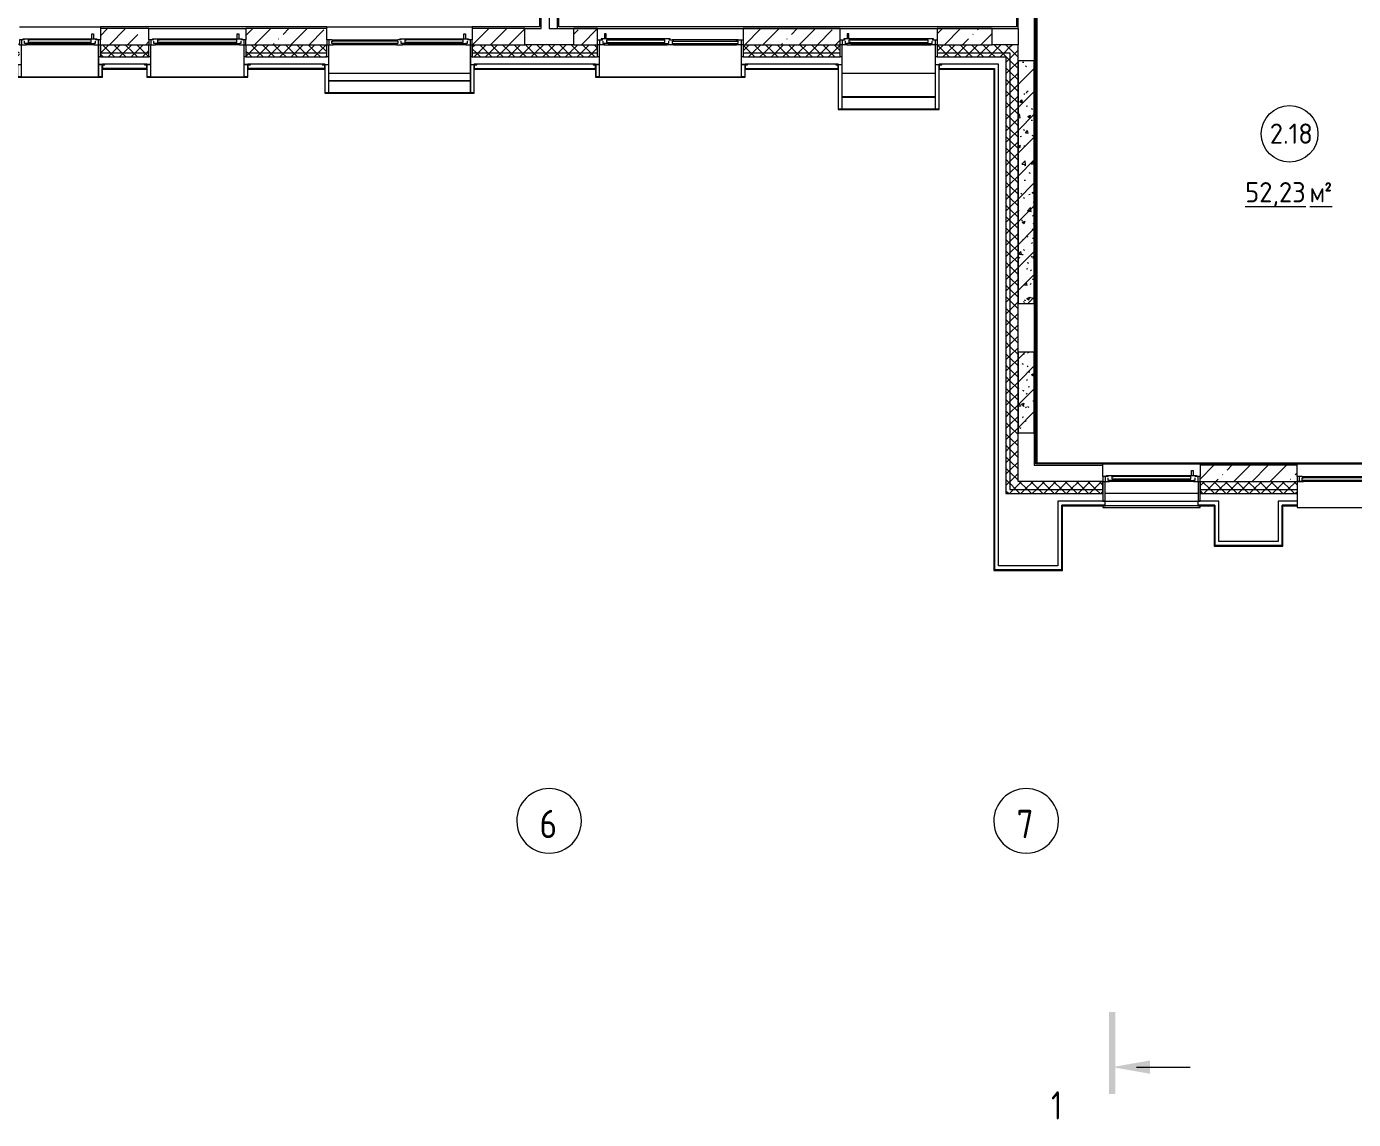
# Model space of a CAD drawing. Header units: millimetres. Extents: x -584918 to 2941280, y 3000189 to 4229862.
# Drawn here: x -441919 to -425508, y 3833221 to 3846735 of the extents above; entities that cross this region are included whole.
import ezdxf

# ---------------------------------------------------------------- set-up
doc = ezdxf.new("R2010")
doc.units = ezdxf.units.MM
for name, color, linetype, lineweight in [('_ Окна', 7, 'Continuous', 0), ('Марки помещений', 7, 'Continuous', 0), ('Обобщенные модели', 7, 'Continuous', 0), ('Ограждение', 7, 'Continuous', 0), ('Окна', 7, 'Continuous', 0), ('Оси', 7, 'Continuous', 0), ('Перекрытие', 7, 'Continuous', 0), ('Разрезы', 7, 'Continuous', 0), ('Стены', 7, 'Continuous', 0), ('Стены внутренние', 7, 'Continuous', 0), ('Стены наружные', 7, 'Continuous', 0), ('Стены несущие', 7, 'Continuous', 0), ('Стены отделка', 7, 'Continuous', 0), ('Стены перегородки', 7, 'Continuous', 0), ('Стены разрез', 7, 'Continuous', 0), ('Стены штриховка', 7, 'Continuous', 0)]:
    doc.layers.add(name, color=color, linetype=linetype, lineweight=lineweight)
doc.styles.add('GOST Common', font='', dxfattribs={"width": 0.9, "height": 700})
doc.styles.add('GOST Common_2', font='', dxfattribs={"height": 500})
doc.styles.add('GOST Common_3', font='', dxfattribs={"width": 0.9, "height": 500})
doc.styles.add('GOST Common_4', font='', dxfattribs={"width": 0.8, "height": 700})
doc.styles.get('GOST Common').set_extended_font_data('GOST Common')
doc.styles.get('GOST Common_2').set_extended_font_data('GOST Common')
doc.styles.get('GOST Common_3').set_extended_font_data('GOST Common')
doc.styles.get('GOST Common_4').set_extended_font_data('GOST Common')
pattern_1 = [(45, (-445536.98, 3844560.27), (-141.4214, 141.4214), [])]
pattern_2 = [(50, (-445536.98, 3844560.27), (364.368, -31.8783), [38.1, -419.1]), (355, (-445536.98, 3844560.27), (-70.486, 382.113), [30.48, -335.28]), (100.451, (-445506.6, 3844557.6), (293.885, 350.233), [32.38, -356.18]), (46.184, (-445537, 3844661.87), (542.158, -84.086), [57.15, -628.65]), (96.636, (-445491.8, 3844654.86), (474.805, 494.855), [48.57, -534.27]), (351.184, (-445537, 3844661.87), (474.81, 494.85), [45.72, -502.92]), (21, (-445486.18, 3844636.47), (303.2285, -204.5305), [38.1, -419.1]), (326, (-445486.18, 3844636.47), (123.604, 368.376), [30.48, -335.28]), (71.451, (-445460.9, 3844619.42), (426.834, 163.843), [32.38, -356.18]), (37.5, (-445536.98, 3844560.27), (6.1766, 169.1102), [16.764, -314.452, 16.764, -323.596, -336.55]), (37.5, (-445536.98, 3844560.27), (6.1766, 169.1102), [-671.576, 16.764, -319.786]), (7.5, (-445536.98, 3844560.27), (133.6389, 200.3615), [16.764, -177.292, 16.764, -306.832, -128.27]), (7.5, (-445536.98, 3844560.27), (133.6389, 200.3615), [-517.652, 16.764, -111.506]), (327.5, (-445650.27, 3844560.27), (271.1818, -11.4584), [16.764, -110.236, 16.764, -379.476, -525.78]), (327.5, (-445650.27, 3844560.27), (271.1818, -11.4584), [-523.24, 16.764, -509.016]), (317.5, (-445701.07, 3844560.27), (296.2585, 50.853), [16.764, -148.336, 16.764, -246.38, -373.38]), (317.5, (-445701.07, 3844560.27), (296.2585, 50.853), [-428.244, 16.764, -356.616])]
pattern_3 = [(45, (-445536.98, 3844560.27), (-224.5064, 224.5064), []), (45, (-445312.48, 3844560.27), (-224.5064, 224.5064), [396.875, -79.375, 3.353, -76.022])]
pattern_4 = [(45, (-445536.98, 3844560.27), (-235.732, 235.732), []), (45, (-445379.83, 3844560.27), (-235.732, 235.732), [])]
pattern_5 = [(45, (-445536.98, 3844560.27), (-70.71068, 70.71068), []), (135, (-445536.98, 3844560.27), (-70.71068, -70.71068), [])]

# ---------------------------------------------------------------- blocks, each defined once
blk = doc.blocks.new('Окно_ПВХ_1Створка_1Фрамуга-верх - ОП_2100_h_х1150_1ст1фр_ желтый-7962715-АР Этаж 02')
at = {"layer": '_ Окна'}
for p, q in [((-519, 100), (-600, 100)), ((-600, 100), (-600, 40)), ((-600, 40), (-537, 40)), ((-575, 40), (-575, 100)), ((-555, 26), (-555, 40)), ((-470, 26), (-555, 26)), ((-537, 54), (-537, 86)), ((-537, 86), (-519, 86)), ((-519, 86), (-519, 100)), ((-470, 86), (-519, 86)), ((-488, 72), (-488, 40)), ((-470, 72), (-488, 72)), ((-488, 72), (488, 72)), ((-488, 40), (-470, 40)), ((-488, 40), (488, 40)), ((-470, 86), (-470, 72)), ((-470, 40), (-470, 26)), ((470, 86), (470, 72)), ((470, 86), (519, 86)), ((470, 72), (488, 72)), ((470, 40), (470, 26)), ((488, 40), (470, 40)), ((555, 26), (470, 26)), ((488, 72), (488, 40)), ((519, 100), (519, 86)), ((600, 100), (519, 100)), ((519, 86), (537, 86)), ((537, 86), (537, 54)), ((537, 40), (600, 40)), ((555, 40), (555, 26)), ((575, 40), (575, 100)), ((600, 40), (600, 100))]:
    blk.add_line(p, q, dxfattribs=at)
at = {"layer": 'Окна'}
for p, q in [((600, 420), (-600, 420)), ((-600, 420), (-600, 400)), ((600, 400), (600, 420)), ((-519, 100), (519, 100)), ((-514, -34), (-514, 26)), ((-494, 26), (-494, -34)), ((-470, 86), (470, 86)), ((470, 26), (-470, 26)), ((-494, -34), (-514, -34))]:
    blk.add_line(p, q, dxfattribs=at)
blk = doc.blocks.new('Окно_ПВХ_2Створки_1Фрамуга-верх - ОП_2100_h_х1750_2ст1фр_желтый-7962716-АР Этаж 02')
at = {"layer": '_ Окна'}
for p, q in [((-819, 100), (-900, 100)), ((-900, 100), (-900, 40)), ((-900, 40), (-837, 40)), ((-875, 40), (-875, 100)), ((-855, 26), (-855, 40)), ((-770, 26), (-855, 26)), ((-837, 54), (-837, 86)), ((-837, 86), (-819, 86)), ((-819, 86), (-819, 100)), ((-770, 86), (-819, 86)), ((-788, 72), (-788, 40)), ((-770, 72), (-788, 72)), ((-788, 72), (-69, 72)), ((-788, 40), (-770, 40)), ((-788, 40), (-69, 40)), ((-770, 86), (-770, 72)), ((-770, 40), (-770, 26)), ((-87, 86), (-87, 72)), ((-87, 86), (-38, 86)), ((-87, 72), (-69, 72)), ((-87, 40), (-87, 26)), ((-69, 40), (-87, 40)), ((-2, 26), (-87, 26)), ((-69, 72), (-69, 40)), ((38, 100), (-38, 100)), ((-38, 100), (-38, 86)), ((-38, 86), (-20, 86)), ((-20, 86), (-20, 54)), ((-20, 40), (20, 40)), ((-2, 40), (-2, 26)), ((20, 54), (20, 86)), ((20, 86), (38, 86)), ((20, 54), (837, 54)), ((20, 54), (38, 54)), ((38, 40), (20, 40)), ((38, 86), (38, 100)), ((38, 86), (819, 86)), ((38, 54), (38, 40)), ((819, 100), (819, 86)), ((900, 100), (819, 100)), ((819, 86), (837, 86)), ((819, 54), (819, 40)), ((837, 54), (819, 54)), ((837, 40), (819, 40)), ((837, 86), (837, 54)), ((837, 40), (900, 40)), ((875, 40), (875, 100)), ((900, 40), (900, 100))]:
    blk.add_line(p, q, dxfattribs=at)
at = {"layer": 'Окна'}
for p, q in [((900, 420), (-900, 420)), ((-900, 420), (-900, 100)), ((900, 100), (900, 420)), ((-900, 100), (900, 100)), ((-814, -34), (-814, 26)), ((-794, 26), (-794, -34)), ((-770, 86), (-87, 86)), ((-87, 26), (-770, 26)), ((819, 40), (38, 40)), ((-794, -34), (-814, -34))]:
    blk.add_line(p, q, dxfattribs=at)
blk = doc.blocks.new('Окно_ПВХ_2Створки_1Фрамуга-верх - ОП_2100_h_х1750_2ст1фр-7975842-АР Этаж 02')
at = {"layer": '_ Окна'}
for p, q in [((-819, 100), (-900, 100)), ((-900, 100), (-900, 40)), ((-900, 40), (-837, 40)), ((-875, 40), (-875, 100)), ((-855, 26), (-855, 40)), ((-770, 26), (-855, 26)), ((-837, 54), (-837, 86)), ((-837, 86), (-819, 86)), ((-819, 86), (-819, 100)), ((-770, 86), (-819, 86)), ((-788, 72), (-788, 40)), ((-770, 72), (-788, 72)), ((-788, 72), (-69, 72)), ((-788, 40), (-770, 40)), ((-788, 40), (-69, 40)), ((-770, 86), (-770, 72)), ((-770, 40), (-770, 26)), ((-87, 86), (-87, 72)), ((-87, 86), (-38, 86)), ((-87, 72), (-69, 72)), ((-87, 40), (-87, 26)), ((-69, 40), (-87, 40)), ((-2, 26), (-87, 26)), ((-69, 72), (-69, 40)), ((38, 100), (-38, 100)), ((-38, 100), (-38, 86)), ((-38, 86), (-20, 86)), ((-20, 86), (-20, 54)), ((-20, 40), (20, 40)), ((-2, 40), (-2, 26)), ((20, 54), (20, 86)), ((20, 86), (38, 86)), ((20, 54), (837, 54)), ((20, 54), (38, 54)), ((38, 40), (20, 40)), ((38, 86), (38, 100)), ((38, 86), (819, 86)), ((38, 54), (38, 40)), ((819, 100), (819, 86)), ((900, 100), (819, 100)), ((819, 86), (837, 86)), ((819, 54), (819, 40)), ((837, 54), (819, 54)), ((837, 40), (819, 40)), ((837, 86), (837, 54)), ((837, 40), (900, 40)), ((875, 40), (875, 100)), ((900, 40), (900, 100))]:
    blk.add_line(p, q, dxfattribs=at)
at = {"layer": 'Окна'}
for p, q in [((-819, 100), (-38, 100)), ((-814, -34), (-814, 26)), ((-794, 26), (-794, -34)), ((-770, 86), (-87, 86)), ((-87, 26), (-770, 26)), ((38, 100), (819, 100)), ((819, 40), (38, 40)), ((-794, -34), (-814, -34))]:
    blk.add_line(p, q, dxfattribs=at)
blk = doc.blocks.new('Окно_ПВХ_2Створки_1Фрамуга-верх - ОП_2100_h_х1750_2ст1фр-7975843-АР Этаж 02')
at = {"layer": '_ Окна'}
for p, q in [((-900, -40), (-837, -40)), ((-900, -100), (-900, -40)), ((-819, -100), (-900, -100)), ((-875, -40), (-875, -100)), ((-855, -26), (-855, -40)), ((-770, -26), (-855, -26)), ((-837, -54), (-837, -86)), ((-837, -86), (-819, -86)), ((-819, -86), (-819, -100)), ((-770, -86), (-819, -86)), ((-788, -40), (-770, -40)), ((-788, -72), (-788, -40)), ((-788, -40), (-69, -40)), ((-770, -72), (-788, -72)), ((-788, -72), (-69, -72)), ((-770, -40), (-770, -26)), ((-770, -86), (-770, -72)), ((-2, -26), (-87, -26)), ((-87, -40), (-87, -26)), ((-69, -40), (-87, -40)), ((-87, -72), (-69, -72)), ((-87, -86), (-87, -72)), ((-87, -86), (-38, -86)), ((-69, -72), (-69, -40)), ((-38, -86), (-20, -86)), ((-38, -100), (-38, -86)), ((38, -100), (-38, -100)), ((-20, -40), (20, -40)), ((-20, -86), (-20, -54)), ((-2, -40), (-2, -26)), ((38, -40), (20, -40)), ((20, -54), (20, -86)), ((20, -54), (837, -54)), ((20, -54), (38, -54)), ((20, -86), (38, -86)), ((38, -54), (38, -40)), ((38, -86), (38, -100)), ((38, -86), (819, -86)), ((837, -40), (819, -40)), ((819, -54), (819, -40)), ((837, -54), (819, -54)), ((819, -86), (837, -86)), ((819, -100), (819, -86)), ((900, -100), (819, -100)), ((837, -40), (900, -40)), ((837, -86), (837, -54)), ((875, -40), (875, -100)), ((900, -40), (900, -100))]:
    blk.add_line(p, q, dxfattribs=at)
at = {"layer": 'Окна'}
for p, q in [((-794, 34), (-814, 34)), ((-814, 34), (-814, -26)), ((-794, -26), (-794, 34)), ((-819, -100), (-38, -100)), ((-87, -26), (-770, -26)), ((-770, -86), (-87, -86)), ((819, -40), (38, -40)), ((38, -100), (819, -100))]:
    blk.add_line(p, q, dxfattribs=at)
blk = doc.blocks.new('Окно_ПВХ_1Створка_1Фрамуга-верх - ОП_2100_h_х1150_1ст1фр-7962693-АР Этаж 02')
at = {"layer": '_ Окна'}
for p, q in [((-600, -40), (-537, -40)), ((-600, -100), (-600, -40)), ((-519, -100), (-600, -100)), ((-575, -40), (-575, -100)), ((-555, -26), (-555, -40)), ((-470, -26), (-555, -26)), ((-537, -54), (-537, -86)), ((-537, -86), (-519, -86)), ((-519, -86), (-519, -100)), ((-470, -86), (-519, -86)), ((-488, -40), (-470, -40)), ((-488, -72), (-488, -40)), ((-488, -40), (488, -40)), ((-470, -72), (-488, -72)), ((-488, -72), (488, -72)), ((-470, -40), (-470, -26)), ((-470, -86), (-470, -72)), ((555, -26), (470, -26)), ((470, -40), (470, -26)), ((488, -40), (470, -40)), ((470, -72), (488, -72)), ((470, -86), (470, -72)), ((470, -86), (519, -86)), ((488, -72), (488, -40)), ((519, -86), (537, -86)), ((519, -100), (519, -86)), ((600, -100), (519, -100)), ((537, -40), (600, -40)), ((537, -86), (537, -54)), ((555, -40), (555, -26)), ((575, -40), (575, -100)), ((600, -40), (600, -100))]:
    blk.add_line(p, q, dxfattribs=at)
at = {"layer": 'Окна'}
for p, q in [((-494, 34), (-514, 34)), ((-514, 34), (-514, -26)), ((-494, -26), (-494, 34)), ((-519, -100), (519, -100)), ((470, -26), (-470, -26)), ((-470, -86), (470, -86))]:
    blk.add_line(p, q, dxfattribs=at)
blk = doc.blocks.new('Окно_ПВХ_1Створка_1Фрамуга-верх - ОП_2100_h_х950_1ст1фр-7962701-АР Этаж 02')
at = {"layer": '_ Окна'}
for p, q in [((-419, 100), (-500, 100)), ((-500, 100), (-500, 40)), ((-500, 40), (-437, 40)), ((-475, 40), (-475, 100)), ((-455, 26), (-455, 40)), ((-370, 26), (-455, 26)), ((-437, 54), (-437, 86)), ((-437, 86), (-419, 86)), ((-419, 86), (-419, 100)), ((-370, 86), (-419, 86)), ((-388, 72), (-388, 40)), ((-370, 72), (-388, 72)), ((-388, 72), (388, 72)), ((-388, 40), (-370, 40)), ((-388, 40), (388, 40)), ((-370, 86), (-370, 72)), ((-370, 40), (-370, 26)), ((370, 86), (370, 72)), ((370, 86), (419, 86)), ((370, 72), (388, 72)), ((370, 40), (370, 26)), ((388, 40), (370, 40)), ((455, 26), (370, 26)), ((388, 72), (388, 40)), ((419, 100), (419, 86)), ((500, 100), (419, 100)), ((419, 86), (437, 86)), ((437, 86), (437, 54)), ((437, 40), (500, 40)), ((455, 40), (455, 26)), ((475, 40), (475, 100)), ((500, 40), (500, 100))]:
    blk.add_line(p, q, dxfattribs=at)
at = {"layer": 'Окна'}
for p, q in [((-419, 100), (419, 100)), ((-414, -34), (-414, 26)), ((-394, 26), (-394, -34)), ((-370, 86), (370, 86)), ((370, 26), (-370, 26)), ((-394, -34), (-414, -34))]:
    blk.add_line(p, q, dxfattribs=at)
blk = doc.blocks.new('Откос с зашивкой _верх_низ_ - Откос-7944816-АР Этаж 02')
at = {"layer": 'Обобщенные модели'}
for p, q in [((-580, 300), (-580, -500)), ((-575, -500), (-575, 300)), ((575, 300), (575, -500)), ((580, -500), (580, 300)), ((-620, 55), (-655, 55)), ((-655, 55), (-655, 50)), ((-655, 50), (-625, 50)), ((-625, 50), (-625, -500)), ((-620, -495), (-620, 55)), ((-620, 55), (-580, 55)), ((580, 55), (620, 55)), ((655, 55), (620, 55)), ((620, 55), (620, -495)), ((625, -500), (625, 50)), ((625, 50), (655, 50)), ((655, 50), (655, 55)), ((-575, -50), (575, -50)), ((-625, -500), (-575, -500)), ((-575, -495), (-620, -495)), ((-580, -500), (-575, -500)), ((-575, -500), (-575, -495)), ((575, -495), (-575, -495)), ((-575, -500), (575, -500)), ((575, -500), (-575, -500)), ((620, -495), (575, -495)), ((575, -495), (575, -500)), ((575, -500), (580, -500)), ((575, -500), (625, -500))]:
    blk.add_line(p, q, dxfattribs=at)
blk = doc.blocks.new('Откос с зашивкой _верх_низ_ - Откос-7920943-АР Этаж 02')
at = {"layer": 'Обобщенные модели'}
for p, q in [((-880, 300), (-880, -100)), ((-875, -100), (-875, 300)), ((875, 300), (875, -100)), ((880, -100), (880, 300)), ((-920, 55), (-955, 55)), ((-955, 55), (-955, 50)), ((-955, 50), (-925, 50)), ((-925, 50), (-925, -100)), ((-920, -95), (-920, 55)), ((-920, 55), (-880, 55)), ((880, 55), (920, 55)), ((955, 55), (920, 55)), ((920, 55), (920, -95)), ((925, -100), (925, 50)), ((925, 50), (955, 50)), ((955, 50), (955, 55)), ((-925, -100), (-875, -100)), ((-875, -95), (-920, -95)), ((-880, -100), (-875, -100)), ((-875, -100), (-875, -95)), ((-875, -100), (875, -100)), ((875, -100), (-875, -100)), ((920, -95), (875, -95)), ((875, -95), (875, -100)), ((875, -100), (880, -100)), ((875, -100), (925, -100))]:
    blk.add_line(p, q, dxfattribs=at)
blk = doc.blocks.new('Откос с зашивкой _верх_низ_ - Откос-7944822-АР Этаж 02')
at = {"layer": 'Обобщенные модели'}
for p, q in [((-880, 300), (-880, -300)), ((-875, -300), (-875, 300)), ((875, 300), (875, -300)), ((880, -300), (880, 300)), ((-920, 55), (-955, 55)), ((-955, 55), (-955, 50)), ((-955, 50), (-925, 50)), ((-925, 50), (-925, -300)), ((-920, -295), (-920, 55)), ((-920, 55), (-880, 55)), ((880, 55), (920, 55)), ((955, 55), (920, 55)), ((920, 55), (920, -295)), ((925, -300), (925, 50)), ((925, 50), (955, 50)), ((955, 50), (955, 55)), ((-875, -50), (875, -50)), ((-925, -300), (-875, -300)), ((-875, -295), (-920, -295)), ((-880, -300), (-875, -300)), ((-875, -300), (-875, -295)), ((875, -295), (-875, -295)), ((-875, -300), (875, -300)), ((875, -300), (-875, -300)), ((920, -295), (875, -295)), ((875, -295), (875, -300)), ((875, -300), (880, -300)), ((875, -300), (925, -300))]:
    blk.add_line(p, q, dxfattribs=at)
blk = doc.blocks.new('Откос с зашивкой _верх_низ_ - Откос-7944809-АР Этаж 02')
at = {"layer": 'Обобщенные модели'}
for p, q in [((-480, 300), (-480, -100)), ((-475, -100), (-475, 300)), ((475, 300), (475, -100)), ((480, -100), (480, 300)), ((-520, 55), (-555, 55)), ((-555, 55), (-555, 50)), ((-555, 50), (-525, 50)), ((-525, 50), (-525, -100)), ((-520, -95), (-520, 55)), ((-520, 55), (-480, 55)), ((480, 55), (520, 55)), ((555, 55), (520, 55)), ((520, 55), (520, -95)), ((525, -100), (525, 50)), ((525, 50), (555, 50)), ((555, 50), (555, 55)), ((-525, -100), (-475, -100)), ((-475, -95), (-520, -95)), ((-480, -100), (-475, -100)), ((-475, -100), (-475, -95)), ((-475, -100), (475, -100)), ((475, -100), (-475, -100)), ((520, -95), (475, -95)), ((475, -95), (475, -100)), ((475, -100), (480, -100)), ((475, -100), (525, -100))]:
    blk.add_line(p, q, dxfattribs=at)
blk = doc.blocks.new('Стены 35 - Стены 10-7694705-АР Этаж 02')
at = {"layer": 'Стены разрез'}
for p, q in [((23856, -3451), (23856, -3693)), ((23881, -3693), (23881, -3451)), ((25031, -3451), (25031, -3693)), ((25056, -3693), (25056, -3451)), ((23856, -3693), (23881, -3693)), ((25031, -3693), (25056, -3693))]:
    blk.add_line(p, q, dxfattribs=at)
blk = doc.blocks.new('Откос с зашивкой _верх_низ_ - Откос-V93-АР Этаж 02')
at = {"layer": 'Обобщенные модели'}
for p, q in [((-580, 300), (-580, -100)), ((-575, -100), (-575, 300)), ((575, 300), (575, -100)), ((580, -100), (580, 300)), ((-620, 55), (-655, 55)), ((-655, 55), (-655, 50)), ((-655, 50), (-625, 50)), ((-625, 50), (-625, -100)), ((-620, -95), (-620, 55)), ((-620, 55), (-580, 55)), ((580, 55), (620, 55)), ((655, 55), (620, 55)), ((620, 55), (620, -95)), ((625, -100), (625, 50)), ((625, 50), (655, 50)), ((655, 50), (655, 55)), ((-625, -100), (-575, -100)), ((-575, -95), (-620, -95)), ((-580, -100), (-575, -100)), ((-575, -100), (-575, -95)), ((-575, -100), (575, -100)), ((575, -100), (-575, -100)), ((620, -95), (575, -95)), ((575, -95), (575, -100)), ((575, -100), (580, -100)), ((575, -100), (625, -100))]:
    blk.add_line(p, q, dxfattribs=at)
blk = doc.blocks.new('Окно_ПВХ_1Створка_1Фрамуга-верх - ОП_2100_h_х1150_1ст1фр-V86-АР Этаж 02')
at = {"layer": '_ Окна'}
for p, q in [((-519, 100), (-600, 100)), ((-600, 100), (-600, 40)), ((-600, 40), (-537, 40)), ((-575, 40), (-575, 100)), ((-555, 26), (-555, 40)), ((-470, 26), (-555, 26)), ((-537, 54), (-537, 86)), ((-537, 86), (-519, 86)), ((-519, 86), (-519, 100)), ((-470, 86), (-519, 86)), ((-488, 72), (-488, 40)), ((-470, 72), (-488, 72)), ((-488, 72), (488, 72)), ((-488, 40), (-470, 40)), ((-488, 40), (488, 40)), ((-470, 86), (-470, 72)), ((-470, 40), (-470, 26)), ((470, 86), (470, 72)), ((470, 86), (519, 86)), ((470, 72), (488, 72)), ((470, 40), (470, 26)), ((488, 40), (470, 40)), ((555, 26), (470, 26)), ((488, 72), (488, 40)), ((519, 100), (519, 86)), ((600, 100), (519, 100)), ((519, 86), (537, 86)), ((537, 86), (537, 54)), ((537, 40), (600, 40)), ((555, 40), (555, 26)), ((575, 40), (575, 100)), ((600, 40), (600, 100))]:
    blk.add_line(p, q, dxfattribs=at)
at = {"layer": 'Окна'}
for p, q in [((-519, 100), (519, 100)), ((-514, -34), (-514, 26)), ((-494, 26), (-494, -34)), ((-470, 86), (470, 86)), ((470, 26), (-470, 26)), ((-494, -34), (-514, -34))]:
    blk.add_line(p, q, dxfattribs=at)
blk = doc.blocks.new('Ограждение 28 - Ограждение 1-7950711-АР Этаж 02')
at = {"layer": 'Ограждение'}
for p, q in [((13706, 1309), (14856, 1309)), ((14856, 1299), (13706, 1299))]:
    blk.add_line(p, q, dxfattribs=at)
blk = doc.blocks.new('Ограждение 26 - Ограждение 1-7951586-АР Этаж 02')
at = {"layer": 'Ограждение'}
for p, q in [((7356, 1509), (9106, 1509)), ((9106, 1499), (7356, 1499))]:
    blk.add_line(p, q, dxfattribs=at)
blk = doc.blocks.new('Ось сетки - Круг_Ø8 мм-6577-АР Этаж 02')
at = {"layer": 'Оси'}
for start, end in [(360, 180), (180, 360)]:
    blk.add_arc((0, 0), 4, start, end, dxfattribs=at)
blk = doc.blocks.new('ASVP_Марка_Помещение_ДваЗначения - Номер Площадь-685795-АР Этаж 02')
at = {"layer": 'Марки помещений'}
blk.add_circle((0, 0), 3.5, dxfattribs=at)
blk = doc.blocks.new('Разрез - Номер вида сзади_3_5 мм-64069-АР Этаж 02')
at = {"layer": 'Разрезы'}
for points in [[(9.8, 0.4), (9.8, -0.39), (-0.33, -0.39), (-0.33, 0.4)], [(2.18, -4.67), (3, 0), (3.82, -4.67)]]:
    blk.add_hatch(color=256, dxfattribs=at).paths.add_polyline_path(points)
at = {"layer": 'Разрезы', "lineweight": 20}
blk.add_line((3, -3), (3, -9.66), dxfattribs=at)

msp = doc.modelspace()

# ---------------------------------------------------------------- hatches: boundary and pattern name
at = {"layer": 'Стены внутренние'}
h = msp.add_hatch(dxfattribs=at)
h.set_pattern_fill('FP_8', color=256, style=0, pattern_type=2)
h.set_pattern_definition(pattern_3)
h.paths.add_polyline_path([(-436060.399, 3846509.598), (-435756.082, 3846509.598), (-435756.082, 3846709.598), (-436406.082, 3846709.598), (-436406.082, 3846509.598)])
h.paths.add_polyline_path([(-438206.082, 3846509.598), (-438206.082, 3846709.598), (-439206.082, 3846709.598), (-439206.082, 3846509.598), (-438475.087, 3846509.598)])
h.paths.add_polyline_path([(-440406.082, 3846509.598), (-440406.082, 3846709.598), (-441006.082, 3846709.598), (-441006.082, 3846509.598), (-440889.776, 3846509.598)])
h.paths.add_polyline_path([(-442031.082, 3846509.598), (-442006.082, 3846509.598), (-442006.082, 3846709.598), (-442506.082, 3846709.598), (-442506.082, 3846509.598)])
h = msp.add_hatch(dxfattribs=at)
h.set_pattern_fill('FP_8', color=256, style=0, pattern_type=2)
h.set_pattern_definition(pattern_3)
h.paths.add_polyline_path([(-430656.082, 3846509.598), (-429977.082, 3846509.598), (-429977.082, 3846709.598), (-430656.082, 3846709.598), (-430656.082, 3846523.598)])
h.paths.add_polyline_path([(-434856.082, 3846509.598), (-434856.082, 3846709.598), (-435156.082, 3846709.598), (-435156.082, 3846509.598), (-434876.082, 3846509.598)])
h.paths.add_polyline_path([(-432196.898, 3846509.598), (-431856.082, 3846509.598), (-431856.082, 3846709.598), (-433056.082, 3846709.598), (-433056.082, 3846509.598)])
h = msp.add_hatch(dxfattribs=at)
h.set_pattern_fill('FP_8', color=256, style=0, pattern_type=2)
h.set_pattern_definition(pattern_3)
h.paths.add_polyline_path([(-427406.082, 3841109.598), (-426206.082, 3841109.598), (-426206.082, 3841309.598), (-427406.082, 3841309.598), (-427406.082, 3841123.598)])
at = {"layer": 'Стены наружные'}
h = msp.add_hatch(dxfattribs=at)
h.set_pattern_fill('FP_36', color=256, style=0, pattern_type=2)
h.set_pattern_definition(pattern_5)
h.paths.add_polyline_path([(-429806.082, 3846409.598), (-429756.082, 3846409.598), (-429756.082, 3846509.598), (-430656.082, 3846509.598), (-430656.082, 3846409.598), (-429977.082, 3846409.598)])
h.paths.add_polyline_path([(-432196.898, 3846409.598), (-431856.082, 3846409.598), (-431856.082, 3846509.598), (-433056.082, 3846509.598), (-433056.082, 3846409.598), (-433036.082, 3846409.598)])
h.paths.add_polyline_path([(-436060.399, 3846409.598), (-434856.082, 3846409.598), (-434856.082, 3846509.598), (-436406.082, 3846509.598), (-436406.082, 3846409.598), (-436381.082, 3846409.598)])
h.paths.add_polyline_path([(-438206.082, 3846409.598), (-438206.082, 3846509.598), (-439206.082, 3846509.598), (-439206.082, 3846409.598), (-438475.087, 3846409.598)])
h.paths.add_polyline_path([(-440889.776, 3846409.598), (-440406.082, 3846409.598), (-440406.082, 3846509.598), (-441006.082, 3846509.598), (-441006.082, 3846409.598)])
h.paths.add_polyline_path([(-442821.526, 3846409.598), (-442006.082, 3846409.598), (-442006.082, 3846509.598), (-443156.082, 3846509.598), (-443155.13, 3846409.598), (-443056.082, 3846409.598)])
h = msp.add_hatch(dxfattribs=at)
h.set_pattern_fill('FP_36', color=256, style=0, pattern_type=2)
h.set_pattern_definition(pattern_5)
h.paths.add_polyline_path([(-429656.082, 3841109.598), (-429656.082, 3846509.598), (-429756.082, 3846509.598), (-429756.082, 3841109.598)])
h = msp.add_hatch(dxfattribs=at)
h.set_pattern_fill('FP_36', color=256, style=0, pattern_type=2)
h.set_pattern_definition(pattern_5)
h.paths.add_polyline_path([(-429977.082, 3846359.598), (-429806.082, 3846359.598), (-429806.082, 3846409.598), (-430656.082, 3846409.598), (-430656.082, 3846359.598), (-430265.147, 3846359.598)])
h.paths.add_polyline_path([(-431881.082, 3846359.598), (-431856.082, 3846359.598), (-431856.082, 3846409.598), (-433056.082, 3846409.598), (-433056.082, 3846359.598), (-432196.898, 3846359.598)])
h.paths.add_polyline_path([(-434876.082, 3846359.598), (-434856.082, 3846359.598), (-434856.082, 3846409.598), (-436406.082, 3846409.598), (-436406.082, 3846359.598), (-435094.524, 3846359.598)])
h.paths.add_polyline_path([(-438206.082, 3846359.598), (-438206.082, 3846409.598), (-439206.082, 3846409.598), (-439206.082, 3846359.598), (-438475.087, 3846359.598)])
h.paths.add_polyline_path([(-440406.082, 3846359.598), (-440406.082, 3846409.598), (-441006.082, 3846409.598), (-441006.082, 3846359.598), (-440889.776, 3846359.598)])
h.paths.add_polyline_path([(-443056.082, 3846359.598), (-442006.082, 3846359.598), (-442006.082, 3846409.598), (-443206.082, 3846409.598), (-443206.082, 3846359.598), (-443154.654, 3846359.598)])
h = msp.add_hatch(dxfattribs=at)
h.set_pattern_fill('FP_36', color=256, style=0, pattern_type=2)
h.set_pattern_definition(pattern_5)
h.paths.add_polyline_path([(-429806.082, 3841009.598), (-429756.082, 3841009.598), (-429756.082, 3846409.598), (-429806.082, 3846409.598), (-429806.082, 3841011.772)])
h = msp.add_hatch(dxfattribs=at)
h.set_pattern_fill('FP_1', color=256, style=0, pattern_type=2)
h.set_pattern_definition(pattern_1)
h.paths.add_polyline_path([(-429456.082, 3843309.598), (-429456.082, 3846309.598), (-429656.082, 3846309.598), (-429656.082, 3843309.598), (-429583.782, 3843309.598)])
h = msp.add_hatch(dxfattribs=at)
h.set_pattern_fill('FP_2', color=256, style=0, pattern_type=2)
h.set_pattern_definition(pattern_2)
h.paths.add_polyline_path([(-429456.082, 3843309.598), (-429456.082, 3846309.598), (-429656.082, 3846309.598), (-429656.082, 3843309.598), (-429583.782, 3843309.598)])
h = msp.add_hatch(dxfattribs=at)
h.set_pattern_fill('FP_17', color=256, style=0, pattern_type=2)
h.set_pattern_definition(pattern_4)
h.paths.add_polyline_path([(-440981.082, 3846209.598), (-440431.082, 3846209.598), (-440431.082, 3846217.598), (-440981.082, 3846217.598)])
h = msp.add_hatch(dxfattribs=at)
h.set_pattern_fill('FP_17', color=256, style=0, pattern_type=2)
h.set_pattern_definition(pattern_4)
h.paths.add_polyline_path([(-438231.082, 3846209.598), (-438231.082, 3846217.598), (-439181.082, 3846217.598), (-439181.082, 3846209.598), (-438475.087, 3846209.598)])
h = msp.add_hatch(dxfattribs=at)
h.set_pattern_fill('FP_17', color=256, style=0, pattern_type=2)
h.set_pattern_definition(pattern_4)
h.paths.add_polyline_path([(-434881.082, 3846209.598), (-434881.082, 3846217.598), (-436381.082, 3846217.598), (-436381.082, 3846209.598), (-435094.524, 3846209.598)])
h = msp.add_hatch(dxfattribs=at)
h.set_pattern_fill('FP_17', color=256, style=0, pattern_type=2)
h.set_pattern_definition(pattern_4)
h.paths.add_polyline_path([(-431881.082, 3846209.598), (-431881.082, 3846217.598), (-433031.082, 3846217.598), (-433031.082, 3846209.598), (-432196.898, 3846209.598)])
h = msp.add_hatch(dxfattribs=at)
h.set_pattern_fill('FP_17', color=256, style=0, pattern_type=2)
h.set_pattern_definition(pattern_4)
h.paths.add_polyline_path([(-429956.082, 3846209.598), (-429956.082, 3846217.598), (-430631.082, 3846217.598), (-430631.082, 3846209.598), (-430265.147, 3846209.598)])
h = msp.add_hatch(dxfattribs=at)
h.set_pattern_fill('FP_1', color=256, style=0, pattern_type=2)
h.set_pattern_definition(pattern_1)
h.paths.add_polyline_path([(-429636.364, 3841709.598), (-429456.082, 3841709.598), (-429456.082, 3842709.598), (-429656.082, 3842709.598), (-429656.082, 3841709.598)])
h = msp.add_hatch(dxfattribs=at)
h.set_pattern_fill('FP_2', color=256, style=0, pattern_type=2)
h.set_pattern_definition(pattern_2)
h.paths.add_polyline_path([(-429636.364, 3841709.598), (-429456.082, 3841709.598), (-429456.082, 3842709.598), (-429656.082, 3842709.598), (-429656.082, 3841709.598)])
h = msp.add_hatch(dxfattribs=at)
h.set_pattern_fill('FP_36', color=256, style=0, pattern_type=2)
h.set_pattern_definition(pattern_5)
h.paths.add_polyline_path([(-416056.082, 3841009.598), (-416056.082, 3841109.598), (-417106.082, 3841109.598), (-417106.082, 3841009.598), (-416056.879, 3841009.598)])
h.paths.add_polyline_path([(-419906.082, 3841009.598), (-418906.082, 3841009.598), (-418906.082, 3841109.598), (-419906.082, 3841109.598)])
h.paths.add_polyline_path([(-421106.082, 3841009.598), (-421106.082, 3841109.598), (-421706.082, 3841109.598), (-421706.082, 3841009.598), (-421572.27, 3841009.598)])
h.paths.add_polyline_path([(-423986.958, 3841009.598), (-422706.082, 3841009.598), (-422706.082, 3841109.598), (-424406.082, 3841109.598), (-424406.082, 3841009.598)])
h.paths.add_polyline_path([(-427367.522, 3841009.598), (-426206.082, 3841009.598), (-426206.082, 3841109.598), (-427406.082, 3841109.598), (-427406.082, 3841009.598)])
h.paths.add_polyline_path([(-429306.082, 3841009.598), (-428606.082, 3841009.598), (-428606.082, 3841109.598), (-429756.082, 3841109.598), (-429755.13, 3841009.598), (-429654.195, 3841009.598)])
h = msp.add_hatch(dxfattribs=at)
h.set_pattern_fill('FP_36', color=256, style=0, pattern_type=2)
h.set_pattern_definition(pattern_5)
h.paths.add_polyline_path([(-415956.082, 3840959.598), (-415956.082, 3841009.598), (-417106.082, 3841009.598), (-417106.082, 3840959.598), (-415956.28, 3840959.598)])
h.paths.add_polyline_path([(-419640.519, 3840959.598), (-418906.082, 3840959.598), (-418906.082, 3841009.598), (-419906.082, 3841009.598), (-419906.082, 3840959.598)])
h.paths.add_polyline_path([(-421572.27, 3840959.598), (-421106.082, 3840959.598), (-421106.082, 3841009.598), (-421706.082, 3841009.598), (-421706.082, 3840959.598)])
h.paths.add_polyline_path([(-422706.082, 3840959.598), (-422706.082, 3841009.598), (-424406.082, 3841009.598), (-424406.082, 3840959.598), (-423504.02, 3840959.598)])
h.paths.add_polyline_path([(-426206.082, 3840959.598), (-426206.082, 3841009.598), (-427406.082, 3841009.598), (-427406.082, 3840959.598), (-427367.522, 3840959.598)])
h.paths.add_polyline_path([(-429299.272, 3840959.598), (-428606.082, 3840959.598), (-428606.082, 3841009.598), (-429806.082, 3841009.598), (-429806.082, 3840959.598), (-429306.082, 3840959.598)])

# ---------------------------------------------------------------- linework, layer by layer
at = {"layer": 'Перекрытие'}
for p, q in [((-435456.082, 3847109.598), (-435456.082, 3846709.598)), ((-435456.082, 3846709.598), (-435356.082, 3846709.598)), ((-429656.082, 3846709.598), (-429656.082, 3846509.598))]:
    msp.add_line(p, q, dxfattribs=at)
at = {"layer": 'Стены внутренние'}
for p, q in [((-429426.082, 3850079.598), (-429426.082, 3841339.598)), ((-442006.082, 3846729.598), (-441006.082, 3846729.598)), ((-438206.082, 3846729.598), (-436406.082, 3846729.598)), ((-429426.082, 3841339.598), (-423786.082, 3841339.598)), ((-428606.082, 3841329.598), (-427406.082, 3841329.598)), ((-428606.082, 3841169.598), (-428606.082, 3841309.598)), ((-426206.082, 3841329.598), (-424406.082, 3841329.598))]:
    msp.add_line(p, q, dxfattribs=at)
at = {"layer": 'Стены наружные'}
for p, q in [((-441006.082, 3846359.598), (-441026.082, 3846359.598)), ((-440386.082, 3846359.598), (-440406.082, 3846359.598)), ((-439206.082, 3846359.598), (-439226.082, 3846359.598)), ((-438186.082, 3846359.598), (-438206.082, 3846359.598)), ((-436406.082, 3846359.598), (-436426.082, 3846359.598)), ((-434836.082, 3846359.598), (-434856.082, 3846359.598)), ((-433056.082, 3846359.598), (-433076.082, 3846359.598)), ((-431836.082, 3846359.598), (-431856.082, 3846359.598)), ((-430656.082, 3846359.598), (-430676.082, 3846359.598)), ((-441026.082, 3846267.598), (-440981.082, 3846267.598)), ((-440431.082, 3846267.598), (-440386.082, 3846267.598)), ((-439226.082, 3846267.598), (-439181.082, 3846267.598)), ((-434881.082, 3846267.598), (-434836.082, 3846267.598)), ((-433076.082, 3846267.598), (-433031.082, 3846267.598)), ((-427431.082, 3840959.598), (-428581.082, 3840959.598)), ((-428581.082, 3840867.598), (-427431.082, 3840867.598)), ((-427431.082, 3840809.598), (-428581.082, 3840809.598))]:
    msp.add_line(p, q, dxfattribs=at)
at = {"layer": 'Стены несущие'}
for p, q in [((-441006.082, 3846709.598), (-441006.082, 3846569.598)), ((-440406.082, 3846709.598), (-441006.082, 3846709.598)), ((-440406.082, 3846569.598), (-440406.082, 3846709.598)), ((-439206.082, 3846709.598), (-439206.082, 3846569.598)), ((-438206.082, 3846709.598), (-439206.082, 3846709.598)), ((-438206.082, 3846569.598), (-438206.082, 3846709.598)), ((-436406.082, 3846709.598), (-436406.082, 3846569.598)), ((-435756.082, 3846709.598), (-436406.082, 3846709.598)), ((-435756.082, 3846509.598), (-435756.082, 3846709.598)), ((-434856.082, 3846709.598), (-435156.082, 3846709.598)), ((-435156.082, 3846709.598), (-435156.082, 3846509.598)), ((-434856.082, 3846569.598), (-434856.082, 3846709.598)), ((-431856.082, 3846709.598), (-433056.082, 3846709.598)), ((-433056.082, 3846709.598), (-433056.082, 3846569.598)), ((-431856.082, 3846569.598), (-431856.082, 3846709.598)), ((-429977.082, 3846709.598), (-430656.082, 3846709.598)), ((-430656.082, 3846709.598), (-430656.082, 3846569.598)), ((-429977.082, 3846509.598), (-429977.082, 3846709.598)), ((-441006.082, 3846509.598), (-440406.082, 3846509.598)), ((-439206.082, 3846509.598), (-438206.082, 3846509.598)), ((-436406.082, 3846509.598), (-435756.082, 3846509.598)), ((-435156.082, 3846509.598), (-434856.082, 3846509.598)), ((-433056.082, 3846509.598), (-431856.082, 3846509.598)), ((-430656.082, 3846509.598), (-429977.082, 3846509.598)), ((-429456.082, 3846309.598), (-429656.082, 3846309.598)), ((-429656.082, 3846309.598), (-429656.082, 3843309.598)), ((-429456.082, 3843309.598), (-429456.082, 3846309.598)), ((-429656.082, 3843309.598), (-429456.082, 3843309.598)), ((-429456.082, 3842709.598), (-429656.082, 3842709.598)), ((-429656.082, 3842709.598), (-429656.082, 3841709.598)), ((-429456.082, 3841709.598), (-429456.082, 3842709.598)), ((-429656.082, 3841709.598), (-429456.082, 3841709.598)), ((-427406.082, 3841309.598), (-427406.082, 3841169.598)), ((-426206.082, 3841309.598), (-427406.082, 3841309.598)), ((-426206.082, 3841169.598), (-426206.082, 3841309.598)), ((-427406.082, 3841109.598), (-426206.082, 3841109.598))]:
    msp.add_line(p, q, dxfattribs=at)
at = {"layer": 'Стены отделка'}
for p, q in [((-429676.082, 3855489.598), (-429676.082, 3846729.598)), ((-429656.082, 3846709.598), (-429656.082, 3855509.598)), ((-429456.082, 3850109.598), (-429456.082, 3841309.598)), ((-429436.082, 3841329.598), (-429436.082, 3850089.598)), ((-435576.082, 3847909.598), (-435576.082, 3846729.598)), ((-435336.082, 3846729.598), (-435336.082, 3847909.598)), ((-435556.082, 3846709.598), (-435556.082, 3847109.598)), ((-435356.082, 3847109.598), (-435356.082, 3846709.598)), ((-438206.082, 3846729.598), (-441006.082, 3846729.598)), ((-441006.082, 3846729.598), (-441006.082, 3846709.598)), ((-440406.082, 3846709.598), (-439206.082, 3846709.598)), ((-438206.082, 3846709.598), (-438206.082, 3846729.598)), ((-435576.082, 3846729.598), (-436406.082, 3846729.598)), ((-436406.082, 3846729.598), (-436406.082, 3846709.598)), ((-435756.082, 3846709.598), (-435556.082, 3846709.598)), ((-435356.082, 3846709.598), (-429656.082, 3846709.598)), ((-429676.082, 3846729.598), (-435336.082, 3846729.598)), ((-440431.082, 3846267.598), (-440981.082, 3846267.598)), ((-440981.082, 3846267.598), (-440981.082, 3846209.598)), ((-440981.082, 3846209.598), (-440431.082, 3846209.598)), ((-440431.082, 3846209.598), (-440431.082, 3846267.598)), ((-438231.082, 3846267.598), (-439181.082, 3846267.598)), ((-439181.082, 3846267.598), (-439181.082, 3846209.598)), ((-439181.082, 3846209.598), (-438231.082, 3846209.598)), ((-438231.082, 3846209.598), (-438231.082, 3846267.598)), ((-434881.082, 3846267.598), (-436381.082, 3846267.598)), ((-436381.082, 3846267.598), (-436381.082, 3846209.598)), ((-436381.082, 3846209.598), (-434881.082, 3846209.598)), ((-434881.082, 3846209.598), (-434881.082, 3846267.598)), ((-431881.082, 3846267.598), (-433031.082, 3846267.598)), ((-433031.082, 3846267.598), (-433031.082, 3846209.598)), ((-433031.082, 3846209.598), (-431881.082, 3846209.598)), ((-431881.082, 3846209.598), (-431881.082, 3846267.598)), ((-429898.082, 3846267.598), (-430631.082, 3846267.598)), ((-430631.082, 3846267.598), (-430631.082, 3846209.598)), ((-430631.082, 3846209.598), (-429956.082, 3846209.598)), ((-429956.082, 3846209.598), (-429956.082, 3840009.598)), ((-429898.082, 3840067.598), (-429898.082, 3846267.598)), ((-429456.082, 3841309.598), (-428606.082, 3841309.598)), ((-428606.082, 3841329.598), (-429436.082, 3841329.598)), ((-428606.082, 3841309.598), (-428606.082, 3841329.598)), ((-426206.082, 3841329.598), (-427406.082, 3841329.598)), ((-427406.082, 3841329.598), (-427406.082, 3841309.598)), ((-426206.082, 3841309.598), (-426206.082, 3841329.598)), ((-428581.082, 3840867.598), (-429164.082, 3840867.598)), ((-429164.082, 3840867.598), (-429164.082, 3840067.598)), ((-429106.082, 3840809.598), (-428581.082, 3840809.598)), ((-429106.082, 3840009.598), (-429106.082, 3840809.598)), ((-428581.082, 3840809.598), (-428581.082, 3840867.598)), ((-427173.082, 3840867.598), (-427431.082, 3840867.598)), ((-427431.082, 3840867.598), (-427431.082, 3840809.598)), ((-427431.082, 3840809.598), (-427231.082, 3840809.598)), ((-427231.082, 3840809.598), (-427231.082, 3840309.598)), ((-427173.082, 3840367.598), (-427173.082, 3840867.598)), ((-426439.082, 3840867.598), (-426439.082, 3840367.598)), ((-426206.082, 3840867.598), (-426439.082, 3840867.598)), ((-426381.082, 3840309.598), (-426381.082, 3840809.598)), ((-426381.082, 3840809.598), (-426206.082, 3840809.598)), ((-427231.082, 3840309.598), (-426381.082, 3840309.598)), ((-426439.082, 3840367.598), (-427173.082, 3840367.598)), ((-429164.082, 3840067.598), (-429898.082, 3840067.598)), ((-429956.082, 3840009.598), (-429106.082, 3840009.598))]:
    msp.add_line(p, q, dxfattribs=at)
at = {"layer": 'Стены перегородки'}
for p, q in [((-441006.082, 3846509.598), (-441006.082, 3846359.598)), ((-440406.082, 3846359.598), (-440406.082, 3846509.598)), ((-439206.082, 3846509.598), (-439206.082, 3846359.598)), ((-438206.082, 3846359.598), (-438206.082, 3846509.598)), ((-436406.082, 3846509.598), (-436406.082, 3846359.598)), ((-435156.082, 3846509.598), (-435756.082, 3846509.598)), ((-434856.082, 3846359.598), (-434856.082, 3846509.598)), ((-433056.082, 3846509.598), (-433056.082, 3846359.598)), ((-431856.082, 3846359.598), (-431856.082, 3846509.598)), ((-430656.082, 3846509.598), (-430656.082, 3846359.598)), ((-429656.082, 3846509.598), (-429977.082, 3846509.598)), ((-429656.082, 3841109.598), (-429656.082, 3846509.598)), ((-441006.082, 3846359.598), (-440406.082, 3846359.598)), ((-439206.082, 3846359.598), (-438206.082, 3846359.598)), ((-436406.082, 3846359.598), (-434856.082, 3846359.598)), ((-433056.082, 3846359.598), (-431856.082, 3846359.598)), ((-430656.082, 3846359.598), (-429806.082, 3846359.598)), ((-429806.082, 3846359.598), (-429806.082, 3840959.598)), ((-428606.082, 3841109.598), (-429656.082, 3841109.598)), ((-428606.082, 3840959.598), (-428606.082, 3841109.598)), ((-427406.082, 3841109.598), (-427406.082, 3840959.598)), ((-429806.082, 3840959.598), (-428606.082, 3840959.598)), ((-427406.082, 3840959.598), (-426206.082, 3840959.598))]:
    msp.add_line(p, q, dxfattribs=at)
at = {"layer": 'Стены штриховка'}
for p, q in [((-441006.082, 3846409.598), (-440406.082, 3846409.598)), ((-439206.082, 3846409.598), (-438206.082, 3846409.598)), ((-436406.082, 3846409.598), (-434856.082, 3846409.598)), ((-433056.082, 3846409.598), (-431856.082, 3846409.598)), ((-430656.082, 3846409.598), (-429756.082, 3846409.598)), ((-429756.082, 3846409.598), (-429756.082, 3841009.598)), ((-440431.082, 3846217.598), (-440981.082, 3846217.598)), ((-438231.082, 3846217.598), (-439181.082, 3846217.598)), ((-436381.082, 3846217.598), (-434881.082, 3846217.598)), ((-433031.082, 3846217.598), (-431881.082, 3846217.598)), ((-430631.082, 3846217.598), (-429948.082, 3846217.598)), ((-429956.082, 3846209.598), (-429956.082, 3846217.598)), ((-429948.082, 3846217.598), (-429948.082, 3840017.598)), ((-429756.082, 3841009.598), (-428606.082, 3841009.598)), ((-427406.082, 3841009.598), (-426206.082, 3841009.598)), ((-428581.082, 3840817.598), (-429114.082, 3840817.598)), ((-429114.082, 3840017.598), (-429114.082, 3840817.598)), ((-427223.082, 3840817.598), (-427431.082, 3840817.598)), ((-427223.082, 3840817.598), (-427223.082, 3840317.598)), ((-426389.082, 3840317.598), (-426389.082, 3840817.598)), ((-426206.082, 3840817.598), (-426389.082, 3840817.598)), ((-426389.082, 3840317.598), (-427223.082, 3840317.598)), ((-429114.082, 3840017.598), (-429948.082, 3840017.598))]:
    msp.add_line(p, q, dxfattribs=at)

# ---------------------------------------------------------------- block references
at = {"layer": 'Марки помещений', "xscale": 99.99999999999993, "yscale": 99.99999999999993, "zscale": 99.99999999999993}
msp.add_blockref('ASVP_Марка_Помещение_ДваЗначения - Номер Площадь-685795-АР Этаж 02', (-426297.84, 3845407.911), dxfattribs=at)
at = {"layer": 'Обобщенные модели'}
for name, p in [('Откос с зашивкой _верх_низ_ - Откос-7944809-АР Этаж 02', (-441506.082, 3846209.598)), ('Откос с зашивкой _верх_низ_ - Откос-V93-АР Этаж 02', (-439806.082, 3846209.598)), ('Откос с зашивкой _верх_низ_ - Откос-7944822-АР Этаж 02', (-437306.082, 3846209.598)), ('Откос с зашивкой _верх_низ_ - Откос-7920943-АР Этаж 02', (-433956.082, 3846209.598)), ('Откос с зашивкой _верх_низ_ - Откос-7944816-АР Этаж 02', (-431256.082, 3846209.598))]:
    msp.add_blockref(name, p, dxfattribs=at)
at = {"layer": 'Ограждение'}
for name in ['Ограждение 26 - Ограждение 1-7951586-АР Этаж 02', 'Ограждение 28 - Ограждение 1-7950711-АР Этаж 02']:
    msp.add_blockref(name, (-445536.981, 3844560.265), dxfattribs=at)
at = {"layer": 'Окна', "rotation": 180}
for name, p in [('Окно_ПВХ_1Створка_1Фрамуга-верх - ОП_2100_h_х950_1ст1фр-7962701-АР Этаж 02', (-441506.082, 3846609.598)), ('Окно_ПВХ_1Створка_1Фрамуга-верх - ОП_2100_h_х1150_1ст1фр-V86-АР Этаж 02', (-439806.082, 3846609.598)), ('Окно_ПВХ_2Створки_1Фрамуга-верх - ОП_2100_h_х1750_2ст1фр-7975842-АР Этаж 02', (-437306.082, 3846609.598)), ('Окно_ПВХ_1Створка_1Фрамуга-верх - ОП_2100_h_х1150_1ст1фр_ желтый-7962715-АР Этаж 02', (-428006.082, 3841209.598)), ('Окно_ПВХ_2Створки_1Фрамуга-верх - ОП_2100_h_х1750_2ст1фр_желтый-7962716-АР Этаж 02', (-425306.082, 3841209.598))]:
    msp.add_blockref(name, p, dxfattribs=at)
at = {"layer": 'Окна'}
for name, p in [('Окно_ПВХ_2Створки_1Фрамуга-верх - ОП_2100_h_х1750_2ст1фр-7975843-АР Этаж 02', (-433956.082, 3846609.598)), ('Окно_ПВХ_1Створка_1Фрамуга-верх - ОП_2100_h_х1150_1ст1фр-7962693-АР Этаж 02', (-431256.082, 3846609.598))]:
    msp.add_blockref(name, p, dxfattribs=at)
at = {"layer": 'Оси', "xscale": 99.99999999999993, "yscale": 99.99999999999993, "zscale": 99.99999999999993, "rotation": 180}
for p in [(-435456.082, 3836912.406), (-429556.082, 3836912.406)]:
    msp.add_blockref('Ось сетки - Круг_Ø8 мм-6577-АР Этаж 02', p, dxfattribs=at)
at = {"layer": 'Разрезы', "xscale": 99.99999999999993, "yscale": 99.99999999999993, "zscale": 99.99999999999993, "rotation": 89.99999999999947}
msp.add_blockref('Разрез - Номер вида сзади_3_5 мм-64069-АР Этаж 02', (-428493.019, 3833568.248), dxfattribs=at)
at = {"layer": 'Стены'}
msp.add_blockref('Стены 35 - Стены 10-7694705-АР Этаж 02', (-452461.981, 3844560.265), dxfattribs=at)

# ---------------------------------------------------------------- texts
at = {"layer": 'Марки помещений', "char_height": 250, "attachment_point": 1}
for s, insert, width, style in [('2.18', (-426542.647, 3845535.636), 606.07575, 'GOST Common_2'), ('\\L52,23 ', (-426847.284, 3844811.105), 966.83512, 'GOST Common_2'), ('\\L\\fGOST Common|b0|i0|c204|p34|;\\W.9;\\Lм', (-426049.565, 3844811.105), 216.45562, 'GOST Common_2'), ('\\L\\fGOST Common|b0|i0|c238|p34|;\\W.9;\\L²', (-425870.971, 3844811.105), 165.94931, 'GOST Common_3')]:
    msp.add_mtext(s, dxfattribs=dict(at, insert=insert, width=width, style=style))
at = {"layer": 'Оси', "char_height": 350, "width": 274.17712, "attachment_point": 1, "style": 'GOST Common'}
for s, insert in [('\\fGOST Common|b0|i0|c204|p34|;\\W.9;6', (-435574.502, 3837049.685)), ('\\fGOST Common|b0|i0|c204|p34|;\\W.9;7', (-429674.502, 3837049.685))]:
    msp.add_mtext(s, dxfattribs=dict(at, insert=insert))
at = {"layer": 'Разрезы', "insert": (-429247.219, 3833569.955), "char_height": 350, "width": 166.751, "attachment_point": 1, "style": 'GOST Common_4'}
msp.add_mtext('\\fGOST Common|b0|i0|c204|p34|;\\W.8;1', dxfattribs=at)

doc.saveas('drawing.dxf')
